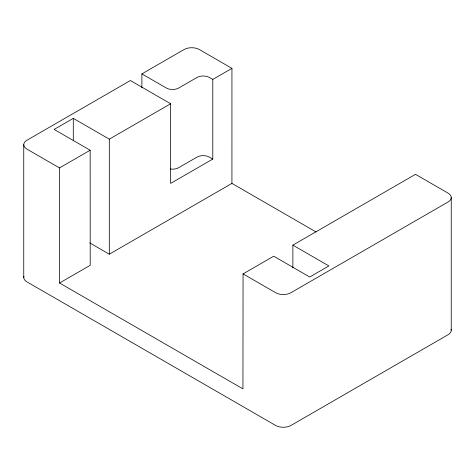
<?xml version="1.0" encoding="UTF-8"?>
<svg xmlns="http://www.w3.org/2000/svg" width="475" height="475" viewBox="0 0 475 475"><rect width="100%" height="100%" fill="white"/><g stroke="black" fill="none" stroke-linecap="round" stroke-linejoin="round"><path stroke-width="0.71" d="M73.293 140.481L73.293 118.358L109.315 139.163L109.309 254.202L89.716 242.891M141.882 87.899L141.888 73.886L184.039 49.548A10.842 6.258 0 0 1 199.369 49.548L231.942 68.358L231.931 183.398L109.309 254.202M292.873 267.995L292.873 245.136L328.896 265.929L309.736 276.996L273.707 256.203L243.058 273.897L242.945 388.888L59.553 283.005L59.5 167.918L26.927 149.114A10.842 6.258 0 0 1 26.927 140.262L130.387 80.524L170.632 103.758L170.632 183.409L212.782 159.072L212.782 79.42L231.942 68.358M451.232 330.315L451.25 197.564M73.293 118.358L54.132 129.42L90.155 150.225L90.214 265.305L59.553 283.005M59.5 167.918L90.155 150.225M109.315 139.163L170.632 103.758M292.873 245.136L415.5 174.331L448.073 193.141A10.842 6.258 0 0 1 448.073 201.988L290.961 292.701A10.842 6.258 0 0 1 275.631 292.701L243.058 273.897M212.782 79.42L209.333 77.431A8.669 5.005 0 0 0 197.072 77.431L178.677 88.047A8.669 5.005 0 0 1 166.416 88.047L141.888 73.886M212.782 159.072L209.327 157.077A8.669 5.005 0 0 0 197.066 157.077L178.671 167.693A8.669 5.005 0 0 1 170.293 168.993M231.931 183.398L316.012 231.942M23.75 144.691L23.756 277.442M451.066 329.228A10.842 6.258 0 0 1 448.056 334.738L290.955 425.452A10.842 6.258 0 0 1 275.631 425.452L26.933 281.865A10.842 6.258 0 0 1 23.922 276.355"/></g></svg>
